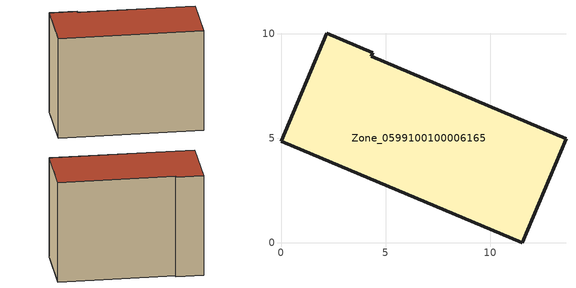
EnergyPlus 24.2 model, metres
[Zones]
Zone_0599100100006165
 floor ground (C_G): 0,4.86 2.18,10.02 4.39,9.1 4.31,8.91 13.62,4.98 11.52,0 z0
 wall outside (C_F): 4.31,8.91 4.39,9.1 2.18,10.02 0,4.86 11.52,0 13.62,4.98 4.31,8.91 z0:9.19
 roof outside (C_R): 11.52,0 13.62,4.98 4.31,8.91 4.39,9.1 2.18,10.02 0,4.86 z9.19
[BUILDING]
Pand.0599100100006165: North Axis=0; Terrain=City; Loads Convergence Tolerance Value=0.04; Temperature Convergence Tolerance Value=0.4; Solar Distribution=FullExterior; Maximum Number of Warmup Days=25; Minimum Number of Warmup Days=1
[Site:Location]
Rotterdam.The.Hague.AP_ZH_NLD Design_Conditions: Latitude=51.96; Longitude=4.45; Time Zone=1; Elevation=-4.5
[SITE:GROUNDTEMPERATURE:BUILDINGSURFACE]
18, 18, 18, 18, 18, 18, 18, 18, 18, 18, 18, 18
[MATERIAL] Thermal Absorptance=0.9; Solar Absorptance=0.7; Visible Absorptance=0.7
Name | Roughness | Thickness | Conductivity | Density | Specific Heat
G.TI.2006-2014 | MediumSmooth | 0.15 | 0.06 | 540 | 1210
F.TI.2006-2014 | Rough | 0.3 | 0.12 | 1920 | 840
R.TI.2006-2014 | MediumRough | 0.2 | 0.08 | 1500 | 1000
[CONSTRUCTION]
C_G: G.TI.2006-2014
C_F: F.TI.2006-2014
C_R: R.TI.2006-2014
[ZONE]
Zone_0599100100006165: Type=1; Multiplier=1; Ceiling Height=Autocalculate; Volume=Autocalculate; Floor Area=autocalculate; Part of Total Floor Area=Yes
[ZONEINFILTRATION:DESIGNFLOWRATE]
Infil_Zone_0599100100006165: Zone or ZoneList or Space or SpaceList=Zone_0599100100006165; Schedule=AlwaysOn; Design Flow Rate Calculation Method=Flow/Area; Flow Rate per Floor Area=0.0015; Constant Term Coefficient=1; Temperature Term Coefficient=0; Velocity Term Coefficient=0; Velocity Squared Term Coefficient=0
[HVACTEMPLATE:ZONE:IDEALLOADSAIRSYSTEM]
Zone_0599100100006165: Maximum Heating Supply Air Temperature=50; Minimum Cooling Supply Air Temperature=13; Maximum Heating Supply Air Humidity Ratio=0.0156; Minimum Cooling Supply Air Humidity Ratio=0.0077; Heating Limit=NoLimit; Cooling Limit=NoLimit; Dehumidification Control Type=ConstantSensibleHeatRatio; Cooling Sensible Heat Ratio=0.7; Dehumidification Setpoint=60; Humidification Control Type=None; Humidification Setpoint=30; Outdoor Air Method=None; Outdoor Air Flow Rate per Person=0.00944; Outdoor Air Flow Rate per Zone Floor Area=0; Outdoor Air Flow Rate per Zone=0; Demand Controlled Ventilation Type=None; Outdoor Air Economizer Type=NoEconomizer; Heat Recovery Type=None; Sensible Heat Recovery Effectiveness=0.7; Latent Heat Recovery Effectiveness=0.65
[ZONECONTROL:THERMOSTAT]
ThermostatControl_Zone_0599100100006165: Zone or ZoneList=Zone_0599100100006165; Control Type Schedule=DualSetpointControlType; Control 1=Thermostat_Zone_0599100100006165; Temperature Difference Between Cutout And Setpoint=0
[THERMOSTATSETPOINT:DUALSETPOINT]
Thermostat_Zone_0599100100006165: Heating Setpoint Temperature Schedule=HeatingSetpoint_Zone_0599100100006165; Cooling Setpoint Temperature Schedule=CoolingSetpoint_Zone_0599100100006165
[SCHEDULE:COMPACT]
HeatingSetpoint_Zone_0599100100006165: Through: 12/31, For: AllDays, Until: 24:00, 21
CoolingSetpoint_Zone_0599100100006165: Through: 12/31, For: AllDays, Until: 24:00, 24
DualSetpointControlType: Through: 12/31, For: AllDays, Until: 24:00, 4
AlwaysOn: Through: 12/31, For: AllDays, Until: 24:00, 1
